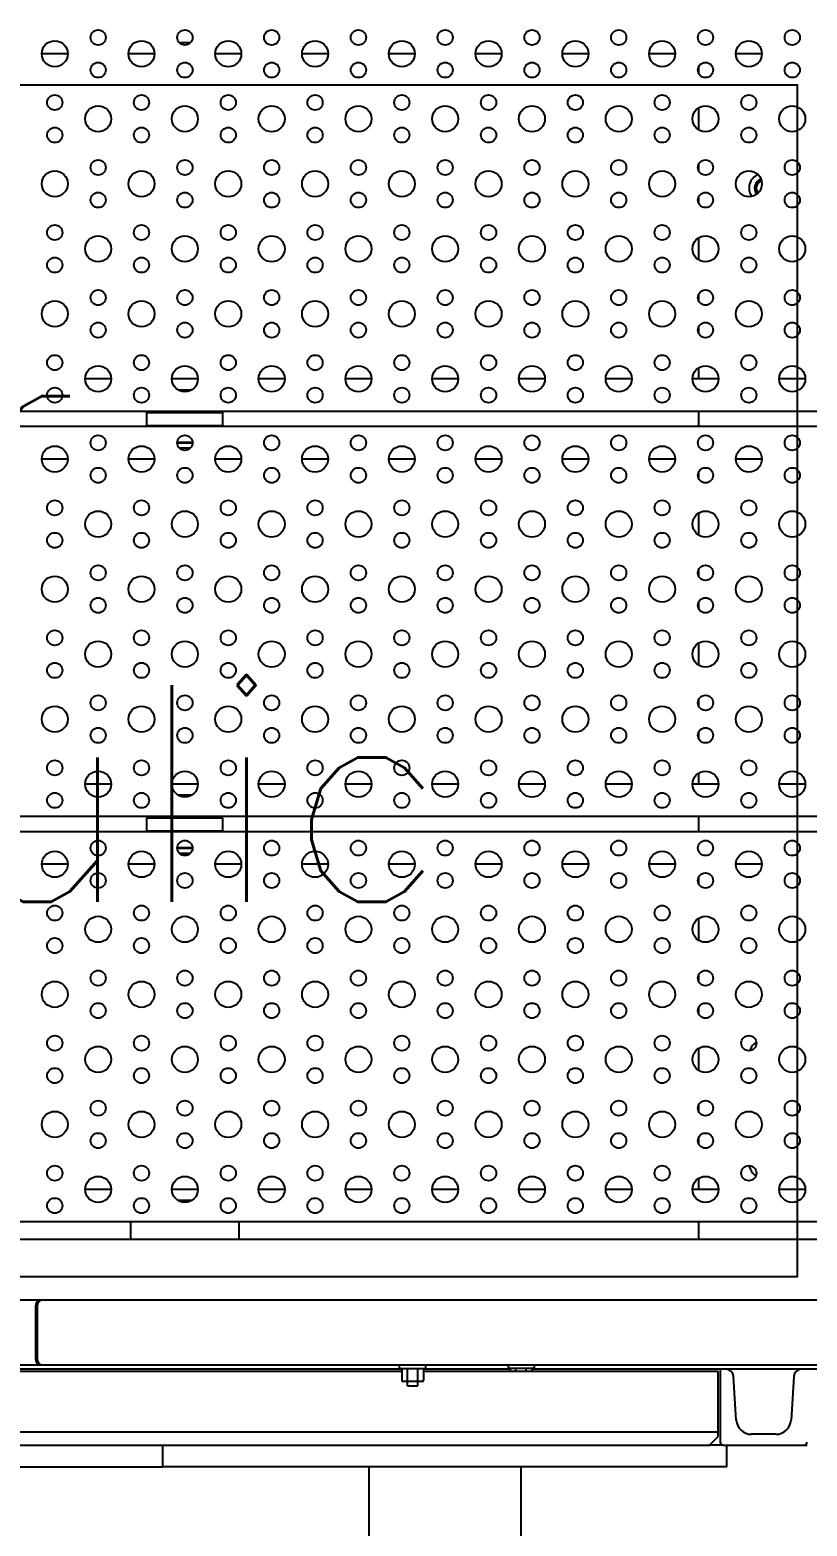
# Model space of a CAD drawing. Extents: x 1551 to 113148, y -1700 to 77018.
# Drawn here: x 14141 to 14499, y 23458 to 24149 of the extents above; entities that cross this region are included whole.
import ezdxf

# ---------------------------------------------------------------- set-up
doc = ezdxf.new("R2010")
doc.units = 0
doc.header["$LTSCALE"] = 500
doc.header["$MEASUREMENT"] = 0
doc.linetypes.add('CENTER', pattern=[3, 2.5, -0.25, 0, -0.25])
doc.layers.get('0').update_dxf_attribs({"linetype": 'CONTINUOUS'})
doc.styles.add('ROMANS', font='romans', dxfattribs={"height": 100})

# ---------------------------------------------------------------- blocks, each defined once
blk = doc.blocks.new('platform_top')
at = {"linetype": 'Continuous'}
for p, q in [((-10274.52, 2406.68), (-10274.52, 2582.68)), ((-10204.52, 2406.68), (-10204.52, 2582.68)), ((-10369.52, 2406.68), (-10109.52, 2406.68)), ((-10369.52, 2406.68), (-10369.52, 2396.68)), ((-9709.52, 2406.68), (-10109.52, 2406.68)), ((-10109.52, 2406.68), (-10109.52, 2396.68)), ((-10367.92, 2396.68), (-10406.52, 2396.68)), ((-10367.71, 2396.68), (-10361.52, 2396.68)), ((-10361.52, 2396.68), (-10365.52, 2392.68)), ((-9909.52, 2396.68), (-10361.52, 2396.68)), ((-10392.16, 2391.68), (-10380.88, 2391.68)), ((-10366.52, 2361.68), (-10366.52, 2395.28)), ((-10365.52, 2392.68), (-10365.52, 2362.68)), ((-10365.52, 2390.68), (-9907.52, 2390.68)), ((-10400.41, 2364.96), (-10399.14, 2385.12)), ((-10373.89, 2385.12), (-10372.62, 2364.96)), ((-10222.3, 2369.28), (-10227.1, 2369.28)), ((-10227.1, 2369.28), (-10227.1, 2361.28)), ((-10222.3, 2369.28), (-10222.3, 2361.28)), ((-10469.7, 2361.68), (-10279.7, 2361.68)), ((-10365.52, 2362.68), (-10229.7, 2362.68)), ((-10280.7, 2361.28), (-10268.7, 2361.28)), ((-10280.7, 2359.68), (-10280.7, 2361.28)), ((-10279.7, 2361.28), (-10279.7, 2362.68)), ((-10277.1, 2362.68), (-10277.1, 2361.28)), ((-10272.3, 2362.68), (-10272.3, 2361.28)), ((-10269.7, 2361.28), (-10269.7, 2362.68)), ((-10269.7, 2361.68), (-10229.7, 2361.68)), ((-10268.7, 2359.68), (-10268.7, 2361.28)), ((-10218.7, 2361.28), (-10230.7, 2361.28)), ((-10230.7, 2361.28), (-10230.7, 2359.68)), ((-10229.7, 2361.28), (-10229.7, 2366.78)), ((-10229.2, 2367.28), (-10220.2, 2367.28)), ((-10219.7, 2361.28), (-10219.7, 2366.78)), ((-10219.7, 2362.68), (-9979.7, 2362.68)), ((-10219.7, 2361.68), (-9979.7, 2361.68)), ((-10218.7, 2361.28), (-10218.7, 2359.68)), ((-9873.64, 2359.68), (-10601.72, 2359.68)), ((-10051.65, 2332.68), (-10051.65, 2356.68)), ((-10050.83, 2332.68), (-10050.83, 2356.68)), ((-9873.64, 2329.68), (-10601.72, 2329.68)), ((-9979.89, 2301.68), (-10544.7, 2301.68)), ((-10356.52, 2293.68), (-10356.52, 2301.68)), ((-10144.7, 2301.68), (-10144.7, 2293.68)), ((-10094.7, 2301.68), (-10094.7, 2293.68)), ((-10539.7, 2293.68), (-9979.89, 2293.68)), ((-10405.7, 2278.68), (-10393.7, 2278.68)), ((-10365.7, 2278.68), (-10353.7, 2278.68)), ((-10356.52, 2273.6), (-10356.52, 2278.68)), ((-10325.7, 2278.68), (-10313.7, 2278.68)), ((-10285.7, 2278.68), (-10273.7, 2278.68)), ((-10245.7, 2278.68), (-10233.7, 2278.68)), ((-10205.7, 2278.68), (-10193.7, 2278.68)), ((-10165.7, 2278.68), (-10153.7, 2278.68)), ((-10125.7, 2278.68), (-10113.7, 2278.68)), ((-10116.39, 2283.68), (-10123, 2283.68)), ((-10085.7, 2278.68), (-10073.7, 2278.68)), ((-10356.52, 2254.72), (-10356.52, 2257.63)), ((-10356.52, 2239.72), (-10356.52, 2242.63)), ((-10356.52, 2213.6), (-10356.52, 2223.76)), ((-10356.52, 2194.72), (-10356.52, 2197.63)), ((-10356.52, 2179.72), (-10356.52, 2182.63)), ((-10356.52, 2153.6), (-10356.52, 2163.76)), ((-10356.52, 2134.72), (-10356.52, 2137.63)), ((-10385.7, 2128.68), (-10373.7, 2128.68)), ((-10345.7, 2128.68), (-10333.7, 2128.68)), ((-10305.7, 2128.68), (-10293.7, 2128.68)), ((-10265.7, 2128.68), (-10253.7, 2128.68)), ((-10225.7, 2128.68), (-10213.7, 2128.68)), ((-10185.7, 2128.68), (-10173.7, 2128.68)), ((-10145.7, 2128.68), (-10133.7, 2128.68)), ((-10105.7, 2128.68), (-10093.7, 2128.68)), ((-10065.7, 2128.68), (-10053.7, 2128.68)), ((-10116.2, 2121.18), (-10123.2, 2121.18)), ((-10122.14, 2123.68), (-10117.25, 2123.68)), ((-10539.7, 2113.68), (-9979.89, 2113.68)), ((-10356.52, 2106.68), (-10356.52, 2113.68)), ((-10102.2, 2113.18), (-10137.2, 2113.18)), ((-10137.2, 2113.18), (-10137.2, 2107.18)), ((-10123.7, 2113.68), (-10123.7, 2113.18)), ((-10122.9, 2113.18), (-10122.9, 2113.68)), ((-10116.5, 2113.18), (-10116.5, 2113.68)), ((-10115.7, 2113.68), (-10115.7, 2113.18)), ((-10102.2, 2113.18), (-10102.2, 2107.18)), ((-10539.7, 2106.68), (-9979.89, 2106.68)), ((-10102.2, 2107.18), (-10137.2, 2107.18)), ((-10123.7, 2107.18), (-10123.7, 2106.68)), ((-10122.9, 2106.68), (-10122.9, 2107.18)), ((-10116.5, 2106.68), (-10116.5, 2107.18)), ((-10115.7, 2107.18), (-10115.7, 2106.68)), ((-10116.39, 2096.68), (-10123, 2096.68)), ((-10405.7, 2091.68), (-10393.7, 2091.68)), ((-10365.7, 2091.68), (-10353.7, 2091.68)), ((-10356.52, 2086.6), (-10356.52, 2091.68)), ((-10325.7, 2091.68), (-10313.7, 2091.68)), ((-10285.7, 2091.68), (-10273.7, 2091.68)), ((-10245.7, 2091.68), (-10233.7, 2091.68)), ((-10205.7, 2091.68), (-10193.7, 2091.68)), ((-10165.7, 2091.68), (-10153.7, 2091.68)), ((-10125.7, 2091.68), (-10113.7, 2091.68)), ((-10085.7, 2091.68), (-10073.7, 2091.68)), ((-10356.52, 2067.72), (-10356.52, 2070.63)), ((-10356.52, 2052.72), (-10356.52, 2055.63)), ((-10356.52, 2026.6), (-10356.52, 2036.76)), ((-10356.52, 2007.72), (-10356.52, 2010.63)), ((-10356.52, 1992.72), (-10356.52, 1995.63)), ((-10356.52, 1966.6), (-10356.52, 1976.76)), ((-10356.52, 1947.72), (-10356.52, 1950.63)), ((-10385.7, 1941.68), (-10373.7, 1941.68)), ((-10345.7, 1941.68), (-10333.7, 1941.68)), ((-10305.7, 1941.68), (-10293.7, 1941.68)), ((-10265.7, 1941.68), (-10253.7, 1941.68)), ((-10225.7, 1941.68), (-10213.7, 1941.68)), ((-10185.7, 1941.68), (-10173.7, 1941.68)), ((-10145.7, 1941.68), (-10133.7, 1941.68)), ((-10105.7, 1941.68), (-10093.7, 1941.68)), ((-10065.7, 1941.68), (-10053.7, 1941.68)), ((-10116.2, 1934.18), (-10123.2, 1934.18)), ((-10122.14, 1936.68), (-10117.25, 1936.68)), ((-10539.7, 1926.68), (-9979.89, 1926.68)), ((-10356.52, 1919.68), (-10356.52, 1926.68)), ((-10102.2, 1926.18), (-10137.2, 1926.18)), ((-10137.2, 1926.18), (-10137.2, 1920.18)), ((-10123.7, 1926.68), (-10123.7, 1926.18)), ((-10122.9, 1926.18), (-10122.9, 1926.68)), ((-10116.5, 1926.18), (-10116.5, 1926.68)), ((-10115.7, 1926.68), (-10115.7, 1926.18)), ((-10102.2, 1926.18), (-10102.2, 1920.18)), ((-10539.7, 1919.68), (-9979.89, 1919.68)), ((-10102.2, 1920.18), (-10137.2, 1920.18)), ((-10123.7, 1920.18), (-10123.7, 1919.68)), ((-10122.9, 1919.68), (-10122.9, 1920.18)), ((-10116.5, 1919.68), (-10116.5, 1920.18)), ((-10115.7, 1920.18), (-10115.7, 1919.68)), ((-10116.39, 1909.68), (-10123, 1909.68)), ((-10405.7, 1904.68), (-10393.7, 1904.68)), ((-10365.7, 1904.68), (-10353.7, 1904.68)), ((-10356.52, 1899.6), (-10356.52, 1904.68)), ((-10325.7, 1904.68), (-10313.7, 1904.68)), ((-10285.7, 1904.68), (-10273.7, 1904.68)), ((-10245.7, 1904.68), (-10233.7, 1904.68)), ((-10205.7, 1904.68), (-10193.7, 1904.68)), ((-10165.7, 1904.68), (-10153.7, 1904.68)), ((-10125.7, 1904.68), (-10113.7, 1904.68)), ((-10085.7, 1904.68), (-10073.7, 1904.68)), ((-10356.52, 1880.72), (-10356.52, 1883.63)), ((-10356.52, 1865.72), (-10356.52, 1868.63)), ((-10356.52, 1839.6), (-10356.52, 1849.76)), ((-10356.52, 1820.72), (-10356.52, 1823.63)), ((-10356.52, 1805.72), (-10356.52, 1808.63)), ((-10356.52, 1779.6), (-10356.52, 1789.76)), ((-10356.52, 1760.72), (-10356.52, 1763.63)), ((-10385.7, 1754.68), (-10373.7, 1754.68)), ((-10345.7, 1754.68), (-10333.7, 1754.68)), ((-10305.7, 1754.68), (-10293.7, 1754.68)), ((-10265.7, 1754.68), (-10253.7, 1754.68)), ((-10225.7, 1754.68), (-10213.7, 1754.68)), ((-10185.7, 1754.68), (-10173.7, 1754.68)), ((-10145.7, 1754.68), (-10133.7, 1754.68)), ((-10105.7, 1754.68), (-10093.7, 1754.68)), ((-10065.7, 1754.68), (-10053.7, 1754.68)), ((-10122.14, 1749.68), (-10117.25, 1749.68))]:
    blk.add_line(p, q, dxfattribs=at)
for points in [[(-10123.18, 2120.91), (-10121.56, 2121.02), (-10119.69, 2121.06), (-10117.83, 2121.02), (-10116.21, 2120.91)], [(-10123.18, 1933.91), (-10121.56, 1934.02), (-10119.69, 1934.06), (-10117.83, 1934.02), (-10116.21, 1933.91)]]:
    blk.add_lwpolyline(points, dxfattribs=at)
for centre, radius in [((-10379.7, 2286.18), 3.5), ((-10339.7, 2286.18), 3.5), ((-10299.7, 2286.18), 3.5), ((-10259.7, 2286.18), 3.5), ((-10219.7, 2286.18), 3.5), ((-10179.7, 2286.18), 3.5), ((-10139.7, 2286.18), 3.5), ((-10099.7, 2286.18), 3.5), ((-10059.7, 2286.18), 3.5), ((-10399.7, 2278.68), 6), ((-10359.7, 2278.68), 6), ((-10319.7, 2278.68), 6), ((-10279.7, 2278.68), 6), ((-10239.7, 2278.68), 6), ((-10199.7, 2278.68), 6), ((-10159.7, 2278.68), 6), ((-10119.7, 2278.68), 6), ((-10079.7, 2278.68), 6), ((-10379.7, 2271.18), 3.5), ((-10339.7, 2271.18), 3.5), ((-10299.7, 2271.18), 3.5), ((-10259.7, 2271.18), 3.5), ((-10219.7, 2271.18), 3.5), ((-10179.7, 2271.18), 3.5), ((-10139.7, 2271.18), 3.5), ((-10099.7, 2271.18), 3.5), ((-10059.7, 2271.18), 3.5), ((-10399.7, 2256.18), 3.5), ((-10359.7, 2256.18), 3.5), ((-10319.7, 2256.18), 3.5), ((-10279.7, 2256.18), 3.5), ((-10239.7, 2256.18), 3.5), ((-10199.7, 2256.18), 3.5), ((-10159.7, 2256.18), 3.5), ((-10119.7, 2256.18), 3.5), ((-10079.7, 2256.18), 3.5), ((-10379.7, 2248.68), 6), ((-10339.7, 2248.68), 6), ((-10299.7, 2248.68), 6), ((-10259.7, 2248.68), 6), ((-10219.7, 2248.68), 6), ((-10179.7, 2248.68), 6), ((-10139.7, 2248.68), 6), ((-10099.7, 2248.68), 6), ((-10059.7, 2248.68), 6), ((-10399.7, 2241.18), 3.5), ((-10359.7, 2241.18), 3.5), ((-10319.7, 2241.18), 3.5), ((-10279.7, 2241.18), 3.5), ((-10239.7, 2241.18), 3.5), ((-10199.7, 2241.18), 3.5), ((-10159.7, 2241.18), 3.5), ((-10119.7, 2241.18), 3.5), ((-10079.7, 2241.18), 3.5), ((-10399.7, 2218.68), 6), ((-10379.7, 2226.18), 3.5), ((-10359.7, 2218.68), 6), ((-10339.7, 2226.18), 3.5), ((-10319.7, 2218.68), 6), ((-10299.7, 2226.18), 3.5), ((-10279.7, 2218.68), 6), ((-10259.7, 2226.18), 3.5), ((-10239.7, 2218.68), 6), ((-10219.7, 2226.18), 3.5), ((-10199.7, 2218.68), 6), ((-10179.7, 2226.18), 3.5), ((-10159.7, 2218.68), 6), ((-10139.7, 2226.18), 3.5), ((-10119.7, 2218.68), 6), ((-10099.7, 2226.18), 3.5), ((-10079.7, 2218.68), 6), ((-10059.7, 2226.18), 3.5), ((-10379.7, 2211.18), 3.5), ((-10339.7, 2211.18), 3.5), ((-10299.7, 2211.18), 3.5), ((-10259.7, 2211.18), 3.5), ((-10219.7, 2211.18), 3.5), ((-10179.7, 2211.18), 3.5), ((-10139.7, 2211.18), 3.5), ((-10099.7, 2211.18), 3.5), ((-10059.7, 2211.18), 3.5), ((-10399.7, 2196.18), 3.5), ((-10359.7, 2196.18), 3.5), ((-10319.7, 2196.18), 3.5), ((-10279.7, 2196.18), 3.5), ((-10239.7, 2196.18), 3.5), ((-10199.7, 2196.18), 3.5), ((-10159.7, 2196.18), 3.5), ((-10119.7, 2196.18), 3.5), ((-10079.7, 2196.18), 3.5), ((-10379.7, 2188.68), 6), ((-10339.7, 2188.68), 6), ((-10299.7, 2188.68), 6), ((-10259.7, 2188.68), 6), ((-10219.7, 2188.68), 6), ((-10179.7, 2188.68), 6), ((-10139.7, 2188.68), 6), ((-10099.7, 2188.68), 6), ((-10059.7, 2188.68), 6), ((-10399.7, 2181.18), 3.5), ((-10359.7, 2181.18), 3.5), ((-10319.7, 2181.18), 3.5), ((-10279.7, 2181.18), 3.5), ((-10239.7, 2181.18), 3.5), ((-10199.7, 2181.18), 3.5), ((-10159.7, 2181.18), 3.5), ((-10119.7, 2181.18), 3.5), ((-10079.7, 2181.18), 3.5), ((-10379.7, 2166.18), 3.5), ((-10339.7, 2166.18), 3.5), ((-10299.7, 2166.18), 3.5), ((-10259.7, 2166.18), 3.5), ((-10219.7, 2166.18), 3.5), ((-10179.7, 2166.18), 3.5), ((-10139.7, 2166.18), 3.5), ((-10099.7, 2166.18), 3.5), ((-10059.7, 2166.18), 3.5), ((-10399.7, 2158.68), 6), ((-10359.7, 2158.68), 6), ((-10319.7, 2158.68), 6), ((-10279.7, 2158.68), 6), ((-10239.7, 2158.68), 6), ((-10199.7, 2158.68), 6), ((-10159.7, 2158.68), 6), ((-10119.7, 2158.68), 6), ((-10079.7, 2158.68), 6), ((-10379.7, 2151.18), 3.5), ((-10339.7, 2151.18), 3.5), ((-10299.7, 2151.18), 3.5), ((-10259.7, 2151.18), 3.5), ((-10219.7, 2151.18), 3.5), ((-10179.7, 2151.18), 3.5), ((-10139.7, 2151.18), 3.5), ((-10099.7, 2151.18), 3.5), ((-10059.7, 2151.18), 3.5), ((-10399.7, 2136.18), 3.5), ((-10379.7, 2128.68), 6), ((-10359.7, 2136.18), 3.5), ((-10339.7, 2128.68), 6), ((-10319.7, 2136.18), 3.5), ((-10299.7, 2128.68), 6), ((-10279.7, 2136.18), 3.5), ((-10259.7, 2128.68), 6), ((-10239.7, 2136.18), 3.5), ((-10219.7, 2128.68), 6), ((-10199.7, 2136.18), 3.5), ((-10179.7, 2128.68), 6), ((-10159.7, 2136.18), 3.5), ((-10139.7, 2128.68), 6), ((-10119.7, 2136.18), 3.5), ((-10099.7, 2128.68), 6), ((-10079.7, 2136.18), 3.5), ((-10059.7, 2128.68), 6), ((-10399.7, 2121.18), 3.5), ((-10359.7, 2121.18), 3.5), ((-10319.7, 2121.18), 3.5), ((-10279.7, 2121.18), 3.5), ((-10239.7, 2121.18), 3.5), ((-10199.7, 2121.18), 3.5), ((-10159.7, 2121.18), 3.5), ((-10119.7, 2121.18), 3.5), ((-10079.7, 2121.18), 3.5), ((-10379.7, 2099.18), 3.5), ((-10339.7, 2099.18), 3.5), ((-10299.7, 2099.18), 3.5), ((-10259.7, 2099.18), 3.5), ((-10219.7, 2099.18), 3.5), ((-10179.7, 2099.18), 3.5), ((-10139.7, 2099.18), 3.5), ((-10099.7, 2099.18), 3.5), ((-10059.7, 2099.18), 3.5), ((-10399.7, 2091.68), 6), ((-10359.7, 2091.68), 6), ((-10319.7, 2091.68), 6), ((-10279.7, 2091.68), 6), ((-10239.7, 2091.68), 6), ((-10199.7, 2091.68), 6), ((-10159.7, 2091.68), 6), ((-10119.7, 2091.68), 6), ((-10079.7, 2091.68), 6), ((-10379.7, 2084.18), 3.5), ((-10339.7, 2084.18), 3.5), ((-10299.7, 2084.18), 3.5), ((-10259.7, 2084.18), 3.5), ((-10219.7, 2084.18), 3.5), ((-10179.7, 2084.18), 3.5), ((-10139.7, 2084.18), 3.5), ((-10099.7, 2084.18), 3.5), ((-10059.7, 2084.18), 3.5), ((-10399.7, 2069.18), 3.5), ((-10359.7, 2069.18), 3.5), ((-10319.7, 2069.18), 3.5), ((-10279.7, 2069.18), 3.5), ((-10239.7, 2069.18), 3.5), ((-10199.7, 2069.18), 3.5), ((-10159.7, 2069.18), 3.5), ((-10119.7, 2069.18), 3.5), ((-10079.7, 2069.18), 3.5), ((-10379.7, 2061.68), 6), ((-10339.7, 2061.68), 6), ((-10299.7, 2061.68), 6), ((-10259.7, 2061.68), 6), ((-10219.7, 2061.68), 6), ((-10179.7, 2061.68), 6), ((-10139.7, 2061.68), 6), ((-10099.7, 2061.68), 6), ((-10059.7, 2061.68), 6), ((-10399.7, 2054.18), 3.5), ((-10359.7, 2054.18), 3.5), ((-10319.7, 2054.18), 3.5), ((-10279.7, 2054.18), 3.5), ((-10239.7, 2054.18), 3.5), ((-10199.7, 2054.18), 3.5), ((-10159.7, 2054.18), 3.5), ((-10119.7, 2054.18), 3.5), ((-10079.7, 2054.18), 3.5), ((-10399.7, 2031.68), 6), ((-10379.7, 2039.18), 3.5), ((-10359.7, 2031.68), 6), ((-10339.7, 2039.18), 3.5), ((-10319.7, 2031.68), 6), ((-10299.7, 2039.18), 3.5), ((-10279.7, 2031.68), 6), ((-10259.7, 2039.18), 3.5), ((-10239.7, 2031.68), 6), ((-10219.7, 2039.18), 3.5), ((-10199.7, 2031.68), 6), ((-10179.7, 2039.18), 3.5), ((-10159.7, 2031.68), 6), ((-10139.7, 2039.18), 3.5), ((-10119.7, 2031.68), 6), ((-10099.7, 2039.18), 3.5), ((-10079.7, 2031.68), 6), ((-10059.7, 2039.18), 3.5), ((-10379.7, 2024.18), 3.5), ((-10339.7, 2024.18), 3.5), ((-10299.7, 2024.18), 3.5), ((-10259.7, 2024.18), 3.5), ((-10219.7, 2024.18), 3.5), ((-10179.7, 2024.18), 3.5), ((-10139.7, 2024.18), 3.5), ((-10099.7, 2024.18), 3.5), ((-10059.7, 2024.18), 3.5), ((-10399.7, 2009.18), 3.5), ((-10359.7, 2009.18), 3.5), ((-10319.7, 2009.18), 3.5), ((-10279.7, 2009.18), 3.5), ((-10239.7, 2009.18), 3.5), ((-10199.7, 2009.18), 3.5), ((-10159.7, 2009.18), 3.5), ((-10119.7, 2009.18), 3.5), ((-10079.7, 2009.18), 3.5), ((-10379.7, 2001.68), 6), ((-10339.7, 2001.68), 6), ((-10299.7, 2001.68), 6), ((-10259.7, 2001.68), 6), ((-10219.7, 2001.68), 6), ((-10179.7, 2001.68), 6), ((-10139.7, 2001.68), 6), ((-10099.7, 2001.68), 6), ((-10059.7, 2001.68), 6), ((-10399.7, 1994.18), 3.5), ((-10359.7, 1994.18), 3.5), ((-10319.7, 1994.18), 3.5), ((-10279.7, 1994.18), 3.5), ((-10239.7, 1994.18), 3.5), ((-10199.7, 1994.18), 3.5), ((-10159.7, 1994.18), 3.5), ((-10119.7, 1994.18), 3.5), ((-10079.7, 1994.18), 3.5), ((-10379.7, 1979.18), 3.5), ((-10339.7, 1979.18), 3.5), ((-10299.7, 1979.18), 3.5), ((-10259.7, 1979.18), 3.5), ((-10219.7, 1979.18), 3.5), ((-10179.7, 1979.18), 3.5), ((-10139.7, 1979.18), 3.5), ((-10099.7, 1979.18), 3.5), ((-10059.7, 1979.18), 3.5), ((-10399.7, 1971.68), 6), ((-10359.7, 1971.68), 6), ((-10319.7, 1971.68), 6), ((-10279.7, 1971.68), 6), ((-10239.7, 1971.68), 6), ((-10199.7, 1971.68), 6), ((-10159.7, 1971.68), 6), ((-10119.7, 1971.68), 6), ((-10079.7, 1971.68), 6), ((-10379.7, 1964.18), 3.5), ((-10339.7, 1964.18), 3.5), ((-10299.7, 1964.18), 3.5), ((-10259.7, 1964.18), 3.5), ((-10219.7, 1964.18), 3.5), ((-10179.7, 1964.18), 3.5), ((-10139.7, 1964.18), 3.5), ((-10099.7, 1964.18), 3.5), ((-10059.7, 1964.18), 3.5), ((-10399.7, 1949.18), 3.5), ((-10379.7, 1941.68), 6), ((-10359.7, 1949.18), 3.5), ((-10339.7, 1941.68), 6), ((-10319.7, 1949.18), 3.5), ((-10299.7, 1941.68), 6), ((-10279.7, 1949.18), 3.5), ((-10259.7, 1941.68), 6), ((-10239.7, 1949.18), 3.5), ((-10219.7, 1941.68), 6), ((-10199.7, 1949.18), 3.5), ((-10179.7, 1941.68), 6), ((-10159.7, 1949.18), 3.5), ((-10139.7, 1941.68), 6), ((-10119.7, 1949.18), 3.5), ((-10099.7, 1941.68), 6), ((-10079.7, 1949.18), 3.5), ((-10059.7, 1941.68), 6), ((-10399.7, 1934.18), 3.5), ((-10359.7, 1934.18), 3.5), ((-10319.7, 1934.18), 3.5), ((-10279.7, 1934.18), 3.5), ((-10239.7, 1934.18), 3.5), ((-10199.7, 1934.18), 3.5), ((-10159.7, 1934.18), 3.5), ((-10119.7, 1934.18), 3.5), ((-10079.7, 1934.18), 3.5), ((-10379.7, 1912.18), 3.5), ((-10339.7, 1912.18), 3.5), ((-10299.7, 1912.18), 3.5), ((-10259.7, 1912.18), 3.5), ((-10219.7, 1912.18), 3.5), ((-10179.7, 1912.18), 3.5), ((-10139.7, 1912.18), 3.5), ((-10099.7, 1912.18), 3.5), ((-10059.7, 1912.18), 3.5), ((-10399.7, 1904.68), 6), ((-10359.7, 1904.68), 6), ((-10319.7, 1904.68), 6), ((-10279.7, 1904.68), 6), ((-10239.7, 1904.68), 6), ((-10199.7, 1904.68), 6), ((-10159.7, 1904.68), 6), ((-10119.7, 1904.68), 6), ((-10079.7, 1904.68), 6), ((-10379.7, 1897.18), 3.5), ((-10339.7, 1897.18), 3.5), ((-10299.7, 1897.18), 3.5), ((-10259.7, 1897.18), 3.5), ((-10219.7, 1897.18), 3.5), ((-10179.7, 1897.18), 3.5), ((-10139.7, 1897.18), 3.5), ((-10099.7, 1897.18), 3.5), ((-10059.7, 1897.18), 3.5), ((-10399.7, 1882.18), 3.5), ((-10359.7, 1882.18), 3.5), ((-10319.7, 1882.18), 3.5), ((-10279.7, 1882.18), 3.5), ((-10239.7, 1882.18), 3.5), ((-10199.7, 1882.18), 3.5), ((-10159.7, 1882.18), 3.5), ((-10119.7, 1882.18), 3.5), ((-10079.7, 1882.18), 3.5), ((-10379.7, 1874.68), 6), ((-10339.7, 1874.68), 6), ((-10299.7, 1874.68), 6), ((-10259.7, 1874.68), 6), ((-10219.7, 1874.68), 6), ((-10179.7, 1874.68), 6), ((-10139.7, 1874.68), 6), ((-10099.7, 1874.68), 6), ((-10059.7, 1874.68), 6), ((-10399.7, 1867.18), 3.5), ((-10359.7, 1867.18), 3.5), ((-10319.7, 1867.18), 3.5), ((-10279.7, 1867.18), 3.5), ((-10239.7, 1867.18), 3.5), ((-10199.7, 1867.18), 3.5), ((-10159.7, 1867.18), 3.5), ((-10119.7, 1867.18), 3.5), ((-10079.7, 1867.18), 3.5), ((-10399.7, 1844.68), 6), ((-10379.7, 1852.18), 3.5), ((-10359.7, 1844.68), 6), ((-10339.7, 1852.18), 3.5), ((-10319.7, 1844.68), 6), ((-10299.7, 1852.18), 3.5), ((-10279.7, 1844.68), 6), ((-10259.7, 1852.18), 3.5), ((-10239.7, 1844.68), 6), ((-10219.7, 1852.18), 3.5), ((-10199.7, 1844.68), 6), ((-10179.7, 1852.18), 3.5), ((-10159.7, 1844.68), 6), ((-10139.7, 1852.18), 3.5), ((-10119.7, 1844.68), 6), ((-10099.7, 1852.18), 3.5), ((-10079.7, 1844.68), 6), ((-10059.7, 1852.18), 3.5), ((-10379.7, 1837.18), 3.5), ((-10339.7, 1837.18), 3.5), ((-10299.7, 1837.18), 3.5), ((-10259.7, 1837.18), 3.5), ((-10219.7, 1837.18), 3.5), ((-10179.7, 1837.18), 3.5), ((-10139.7, 1837.18), 3.5), ((-10099.7, 1837.18), 3.5), ((-10059.7, 1837.18), 3.5), ((-10399.7, 1822.18), 3.5), ((-10359.7, 1822.18), 3.5), ((-10319.7, 1822.18), 3.5), ((-10279.7, 1822.18), 3.5), ((-10239.7, 1822.18), 3.5), ((-10199.7, 1822.18), 3.5), ((-10159.7, 1822.18), 3.5), ((-10119.7, 1822.18), 3.5), ((-10079.7, 1822.18), 3.5), ((-10379.7, 1814.68), 6), ((-10339.7, 1814.68), 6), ((-10299.7, 1814.68), 6), ((-10259.7, 1814.68), 6), ((-10219.7, 1814.68), 6), ((-10179.7, 1814.68), 6), ((-10139.7, 1814.68), 6), ((-10099.7, 1814.68), 6), ((-10059.7, 1814.68), 6), ((-10399.7, 1807.18), 3.5), ((-10359.7, 1807.18), 3.5), ((-10319.7, 1807.18), 3.5), ((-10279.7, 1807.18), 3.5), ((-10239.7, 1807.18), 3.5), ((-10199.7, 1807.18), 3.5), ((-10159.7, 1807.18), 3.5), ((-10119.7, 1807.18), 3.5), ((-10079.7, 1807.18), 3.5), ((-10379.7, 1792.18), 3.5), ((-10339.7, 1792.18), 3.5), ((-10299.7, 1792.18), 3.5), ((-10259.7, 1792.18), 3.5), ((-10219.7, 1792.18), 3.5), ((-10179.7, 1792.18), 3.5), ((-10139.7, 1792.18), 3.5), ((-10099.7, 1792.18), 3.5), ((-10059.7, 1792.18), 3.5), ((-10399.7, 1784.68), 6), ((-10359.7, 1784.68), 6), ((-10319.7, 1784.68), 6), ((-10279.7, 1784.68), 6), ((-10239.7, 1784.68), 6), ((-10199.7, 1784.68), 6), ((-10159.7, 1784.68), 6), ((-10119.7, 1784.68), 6), ((-10079.7, 1784.68), 6), ((-10379.7, 1777.18), 3.5), ((-10339.7, 1777.18), 3.5), ((-10299.7, 1777.18), 3.5), ((-10259.7, 1777.18), 3.5), ((-10219.7, 1777.18), 3.5), ((-10179.7, 1777.18), 3.5), ((-10139.7, 1777.18), 3.5), ((-10099.7, 1777.18), 3.5), ((-10059.7, 1777.18), 3.5), ((-10399.7, 1762.18), 3.5), ((-10379.7, 1754.68), 6), ((-10359.7, 1762.18), 3.5), ((-10339.7, 1754.68), 6), ((-10319.7, 1762.18), 3.5), ((-10299.7, 1754.68), 6), ((-10279.7, 1762.18), 3.5), ((-10259.7, 1754.68), 6), ((-10239.7, 1762.18), 3.5), ((-10219.7, 1754.68), 6), ((-10199.7, 1762.18), 3.5), ((-10179.7, 1754.68), 6), ((-10159.7, 1762.18), 3.5), ((-10139.7, 1754.68), 6), ((-10119.7, 1762.18), 3.5), ((-10099.7, 1754.68), 6), ((-10079.7, 1762.18), 3.5), ((-10059.7, 1754.68), 6), ((-10399.7, 1747.18), 3.5), ((-10359.7, 1747.18), 3.5), ((-10319.7, 1747.18), 3.5), ((-10279.7, 1747.18), 3.5), ((-10239.7, 1747.18), 3.5), ((-10199.7, 1747.18), 3.5), ((-10159.7, 1747.18), 3.5), ((-10119.7, 1747.18), 3.5), ((-10079.7, 1747.18), 3.5)]:
    blk.add_circle(centre, radius, dxfattribs=at)
for centre, radius, start, end in [((-10405.12, 2395.28), 1.4, 90, 180), ((-10367.92, 2395.28), 1.4, 0, 90), ((-10392.16, 2384.68), 7, 90, 176.4), ((-10380.88, 2384.68), 7, 3.6, 90), ((-10403.9, 2365.18), 3.5, 270, 356.4), ((-10369.13, 2365.18), 3.5, 183.6, 270), ((-10229.2, 2366.78), 0.5, 90, 180), ((-10220.2, 2366.78), 0.5, 0, 90), ((-10386.52, 2266.68), 6.75, 8.80947, 58.10314), ((-10386.52, 2216.68), 6.75, 300.02763, 342.47971), ((-10386.52, 1816.68), 3.4, 286.82025, 40.76834), ((-10386.52, 1816.68), 4, 286.2881, 41.05199), ((-10386.52, 1816.68), 4.25, 286.36781, 40.89957), ((-10386.52, 1816.68), 6.75, 292.31708, 34.89359)]:
    blk.add_arc(centre, radius, start, end, dxfattribs=at)
for centre, start_param, end_param in [((-10053.75, 2356.68), 4.712389, 6.283185), ((-10052.93, 2356.68), 4.712389, 6.283185), ((-10053.75, 2332.68), 3.141593, 4.712389), ((-10052.93, 2332.68), 3.141593, 4.712389)]:
    blk.add_ellipse(centre, major_axis=(0, 3), ratio=0.700208, start_param=start_param, end_param=end_param, dxfattribs=at)

msp = doc.modelspace()

# ---------------------------------------------------------------- linework, layer by layer
msp.add_lwpolyline([(13654.882, 23573.396), (13654.882, 24123.396), (14494.882, 24123.396), (14494.882, 23573.396), (13654.882, 23573.396)])

# ---------------------------------------------------------------- block references
at = {"linetype": 'CENTER', "rotation": 180}
msp.add_blockref('platform_top', (4092.981, 25892.444), dxfattribs=at)

# ---------------------------------------------------------------- texts
at = {"insert": (13726.716, 24013.119), "char_height": 100, "width": 821.25223, "attachment_point": 1, "style": 'ROMANS'}
msp.add_mtext('Locker\\PHydraulic', dxfattribs=at)

doc.saveas('drawing.dxf')
